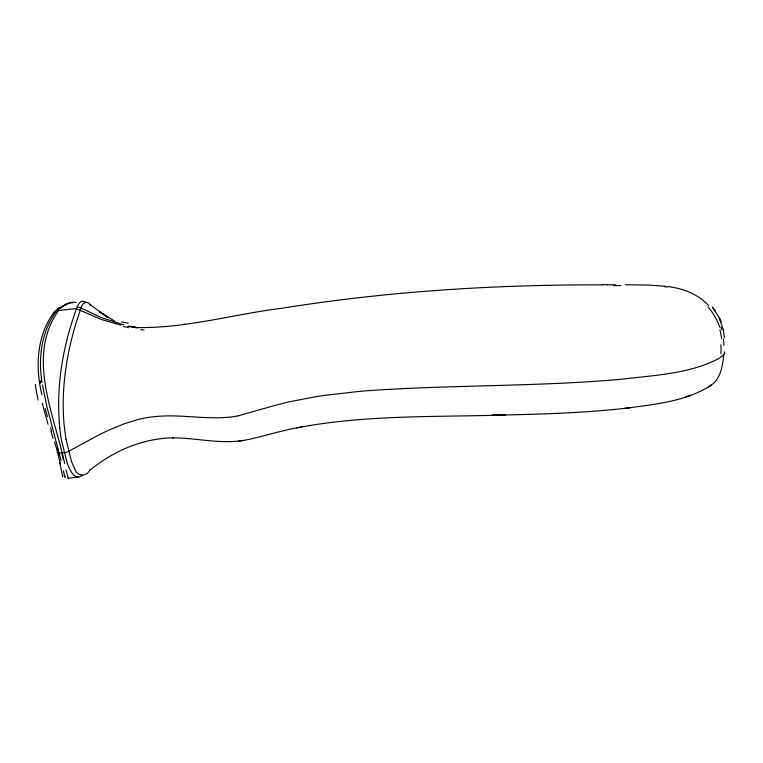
<?xml version="1.0" encoding="UTF-8"?>
<svg xmlns="http://www.w3.org/2000/svg" width="763" height="763" viewBox="0 0 763 763"><rect width="100%" height="100%" fill="white"/><g stroke="black" fill="none" stroke-linecap="round" stroke-linejoin="round"><path stroke-width="1.14" d="M724.392 351.857A10.787 4.759 3 0 1 723.734 354.614C722.675 365.715 720.739 379.135 710.487 385.63M62.928 475.587L62.633 476.522L59.762 462.435M68.536 477.295L68.222 478.22L78.656 477.094L82.385 475.454M65.389 476.722L65.017 477.38L63.396 470.866M84.626 301.728C81.078 299.392 78.236 303.979 77.235 306.831C62.881 345.296 55.67 386.965 59.8 427.986M76.548 308.567L58.57 310.465C25.837 356.817 54.469 414.671 64.597 463.437M58.36 310.751A4.139 3.348 30.6 0 0 56.033 311.743C41.231 331.972 38.093 358.305 42.06 382.53M90.091 469.369C87.125 477.104 77.111 476.627 74.745 468.94M57.74 308.853L53.935 312.42A4.254 3.51 31.8 0 0 56.243 311.476L58.551 309.044M60.153 308.595C64.369 304.628 70.177 300.927 76.205 302.52M68.184 478.229L66.114 469.998M58.617 308.986L63.701 305.496L68.002 303.674M90.511 469.817C113.763 450.733 143.129 438.248 173.43 437.828L172.819 437.838C197.264 437.924 221.756 444.734 246.134 439.965C263.254 436.398 279.945 430.942 297.169 427.785C365.744 414.633 435.95 417.17 505.383 414.977M711.431 385.038C686.385 401.452 655.35 404.209 626.394 408.167C581.835 413.26 536.942 414.299 492.145 415.253L498.125 415.148M708.398 387.118L710.887 385.41M59.094 307.918L66.6 304.58M687.673 396.35L690.668 395.32L684.85 397.294M270.789 406.593L238.132 415.825M296.912 427.833L302.177 426.851M138.027 327.546C186.525 328.271 233.821 314.175 281.7 308.281C387.718 291.294 495.139 284.551 602.455 284.866M238.514 441.071L243.75 440.375M624.22 408.434L630.639 407.68M69.862 303.321L70.492 303.264M615.789 284.799L606.795 284.837M625.155 284.771L647.711 285.038L665.117 286.22M78.656 477.094C74.717 477.295 72.18 473.546 70.444 470.523A47.64 11.636 84.2 0 1 67.211 463.084L61.593 440.68M135.356 327.346L127.774 326.43M667.739 286.545C682.904 288.357 698.24 294.127 708.674 305.667M133.63 327.041L128.709 326.059M120.907 325.162L101.269 319.43L80.277 310.331A5.675 4.836 17.5 0 0 76.233 309.416M123.816 324.885L101.355 317.561L81.107 308.099A5.627 4.893 21.3 0 0 77.101 307.146M114.688 321.07L99.581 311.933L108.155 317.618L90.33 304.79M85.008 301.986L85.58 302.463M712.28 306.926L719.395 318.018L723.305 329.998M715.389 310.97L713.081 307.88M90.616 305.629C88.117 299.554 81.66 302.911 81.078 308.185C67.754 344.828 60.248 386.87 64.292 426.813M71.541 461.596L66.019 439.383M720.987 327.098L721.769 329.807M50.549 427.633L51.588 431.276M47.43 416.646L45.217 408.548M54.545 441.844L55.499 445.354M61.088 460.728L46.925 406.689L42.432 384.972M41.87 394.633C35.232 367.27 36.548 336.178 53.677 312.763A4.206 3.424 29.6 0 0 56.033 311.752M723.334 330.16L724.459 337.847M723.505 339.239L723.934 345.315M57.616 308.605A160.859 72.313 67.2 0 1 59.009 307.737M61.584 440.699A47.688 11.779 84 0 1 59.781 427.986M58.226 309.444A47.907 19.895 78.8 0 1 59.943 307.851M56.243 311.466A4.139 3.367 31.6 0 1 58.57 310.465M71.96 303.14A51.016 22.966 84.4 0 1 72.247 303.13M56.08 311.695A4.216 3.433 31.7 0 1 53.725 312.687M57.292 452.23A4.607 2.155 -14.1 0 1 59.094 452.631A4.597 2.165 -14 0 0 62.032 452.984L64.187 452.755A5.723 2.766 -13.8 0 0 68.546 451.372L98.37 435.168A219 120.869 -11.4 0 1 108.88 430.122L123.978 423.866L138.551 419.354A60.935 29.852 -12.1 0 1 161.193 416.131C182.805 414.872 204.36 419.03 225.962 417.456A47.373 22.213 -9.2 0 0 238.142 415.854M40.773 383.15A131.646 40.296 64.7 0 1 40.439 380.689M55.871 446.097A49.814 3.491 73.5 0 1 57.711 453.203M57.94 453.813A48.031 3.052 73.7 0 1 60.411 464.247M61.879 453.508A46.533 0.61 76.1 0 1 63.262 459.307M57.416 447.938A45.847 0.687 76.2 0 1 59.171 455.301M74.755 468.768A46.686 11.397 84.2 0 1 71.569 461.396M66.095 439.278A46.734 11.426 84.2 0 1 64.388 426.803M183.873 324.265A5.083 0.83 80.7 0 1 184.512 324.618M602.169 284.675A129.987 1.717 -0.3 0 1 607.062 284.647M613.586 285.61A94.946 2.651 -0.4 0 1 620.805 285.591M664.649 286.697A133.439 65.256 -18.2 0 1 667.272 287.012M708.074 307.079A34.993 19.113 62.4 0 1 719.757 327.146M719.9 329.807A53.877 35.575 62.2 0 1 721.693 338.829M720.863 344.723A101.288 78.322 53 0 1 720.978 353.784M723.734 354.614A56.338 24.759 1.9 0 1 720.901 357.036A61.317 26.924 1.8 0 1 718.365 358.744C688.617 374.108 653.977 375.253 621.378 379.259C537.352 386.717 452.841 384.79 368.72 390.637A664.354 525.078 -8.7 0 0 358.219 391.524L324.656 395.358A310.808 190.521 -6.9 0 0 315.548 396.741L290.236 401.615A220.278 126.076 -7 0 0 270.789 406.593M114.879 323.722A24.979 3.949 -69.8 0 1 116.062 322.692M128.136 323.13A96.004 73.753 12.9 0 1 121.575 321.9M138.036 327.89A99.4 81.765 13.2 0 1 135.347 327.68M144.026 329.978A94.202 77.883 16.1 0 1 140.754 329.645M137.578 327.518A95.27 73.448 14.3 0 1 133.659 326.869M128.403 327.651A103.701 75.375 14.1 0 1 123.406 326.459M38.169 400.06A85.027 19.065 68.5 0 1 35.308 384.466M48.059 424.314A51.951 2.794 73.5 0 1 42.318 403.369M50.997 431.229A42.804 1.097 74.1 0 1 53.009 438.344M720.911 321.681L719.385 317.99L720.911 321.681"/></g></svg>
